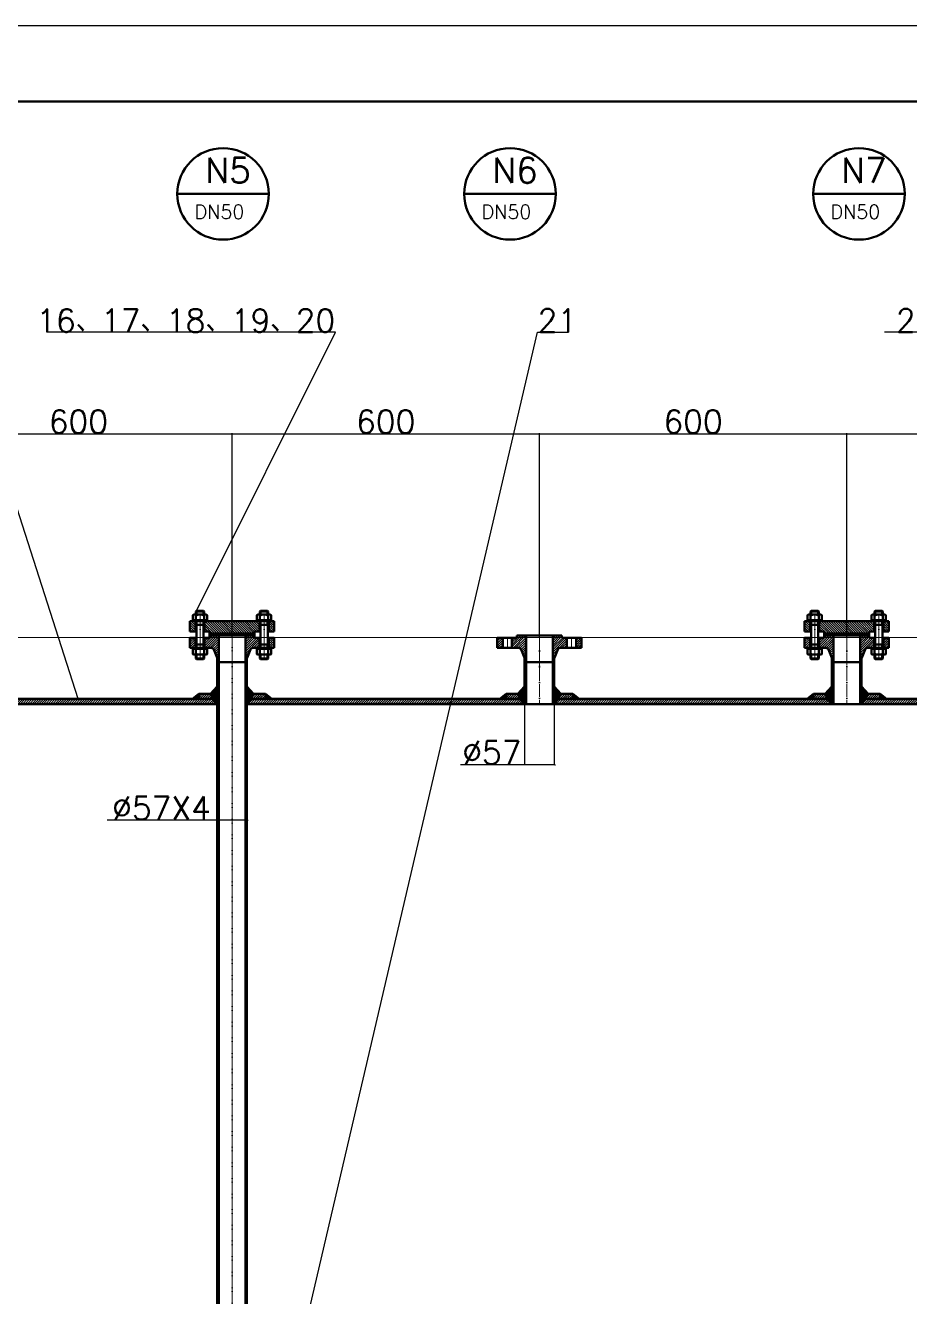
# Model space of a CAD drawing. Extents: x -11028 to 1475, y 2438 to 11279.
# Drawn here: x -6537 to -4811, y 8797 to 11279 of the extents above; entities that cross this region are included whole.
import ezdxf

# ---------------------------------------------------------------- set-up
doc = ezdxf.new("R2010")
doc.units = 0
doc.linetypes.add('ACAD_ISO04W100', pattern=[30.5, 24, -3, 0.5, -3])
doc.layers.get('DEFPOINTS').update_dxf_attribs({"linetype": 'CONTINUOUS', "lineweight": 13})
for name, color, linetype, lineweight in [('1粗实线', 3, 'CONTINUOUS', 40), ('2细实线', 7, 'CONTINUOUS', 25), ('3中心线', 30, 'ACAD_ISO04W100', 20), ('6双点划线', 6, 'CONTINUOUS', 20)]:
    doc.layers.add(name, color=color, linetype=linetype, lineweight=lineweight)
doc.styles.add('ST3', font='txt.shx', dxfattribs={"height": 45, "bigfont": 'intecad.shx'})
doc.dimstyles.get("Standard").update_dxf_attribs({"dimtxt": 0.18, "dimasz": 0.18, "dimexe": 0.18, "dimexo": 0.0625, "dimgap": 0.09, "dimtad": 0, "dimtih": 1, "dimtoh": 1, "dimdec": 4, "dimzin": 0, "dimdsep": 46, "dimtxsty": 'Standard', "dimcen": 0.09, "dimadec": 0, "dimazin": 0, "dimtfac": 1, "dimtdec": 4, "dimtofl": 0, "dimtmove": 0, "dimatfit": 3, "dimfxl": 0, "dimtolj": 1, "dimtzin": 0, "dimarcsym": 0})
doc.dimstyles.new('STANDARD$0', dxfattribs={"dimscale": 5, "dimtxt": 2.5, "dimasz": 2.5, "dimexe": 1.25, "dimexo": 0.625, "dimtad": 1, "dimdec": 4, "dimrnd": 1, "dimdsep": 46, "dimlunit": 6, "dimtxsty": 'Standard', "dimcen": -2.5, "dimadec": 0, "dimazin": 0, "dimtfac": 1, "dimtdec": 4, "dimtmove": 0, "dimatfit": 1, "dimfxl": 0, "dimtolj": 1, "dimtzin": 0, "dimarcsym": 0})

# ---------------------------------------------------------------- blocks, each defined once
blk = doc.blocks.new('*D33')
at = {"layer": '2细实线', "color": 7, "lineweight": -2}
for p, q in [((-6162.7, 9998.1), (-6162.7, 9726)), ((-6104.7, 9998.1), (-6104.7, 9726)), ((-6163.9, 9727.2), (-6377.7, 9727.2)), ((-6104.7, 9727.2), (-6162.7, 9727.2)), ((-6103.4, 9727.2), (-6102.2, 9727.2))]:
    blk.add_line(p, q, dxfattribs=at)
at = {"layer": '2细实线', "color": 7}
for points in [[(-6163.9, 9727.4), (-6163.9, 9727), (-6162.7, 9727.2)], [(-6103.4, 9727.4), (-6103.4, 9727), (-6104.7, 9727.2)]]:
    blk.add_solid(points, dxfattribs=at)
at = {"layer": 'DEFPOINTS', "color": 0}
for p in [(-6162.7, 9998.1), (-6104.7, 9998.1), (-6162.7, 9727.2)]:
    blk.add_point(p, dxfattribs=at)
at = {"layer": '2细实线', "color": 7, "insert": (-6271.4, 9751), "char_height": 45, "attachment_point": 5, "style": 'ST3'}
blk.add_mtext('\\A1;%%C57X4', dxfattribs=at)
blk = doc.blocks.new('*D34')
at = {"layer": '2细实线', "color": 7, "lineweight": -2}
for p, q in [((-5562.7, 10040), (-5562.7, 9834.3)), ((-5504.7, 10040), (-5504.7, 9834.3)), ((-5563.9, 9835.5), (-5687.7, 9835.5)), ((-5504.7, 9835.5), (-5562.7, 9835.5)), ((-5503.4, 9835.5), (-5502.2, 9835.5))]:
    blk.add_line(p, q, dxfattribs=at)
at = {"layer": '2细实线', "color": 7}
for points in [[(-5563.9, 9835.7), (-5563.9, 9835.3), (-5562.7, 9835.5)], [(-5503.4, 9835.7), (-5503.4, 9835.3), (-5504.7, 9835.5)]]:
    blk.add_solid(points, dxfattribs=at)
at = {"layer": 'DEFPOINTS', "color": 0}
for p in [(-5562.7, 10040), (-5504.7, 10040), (-5562.7, 9835.5)]:
    blk.add_point(p, dxfattribs=at)
at = {"layer": '2细实线', "color": 7, "insert": (-5626.4, 9859.3), "char_height": 45, "attachment_point": 5, "style": 'ST3'}
blk.add_mtext('\\A1;%%C57', dxfattribs=at)
blk = doc.blocks.new('*D70')
at = {"layer": '2细实线', "color": 7, "linetype": 'ByBlock', "lineweight": -2}
for p, q in [((-6733.7, 10446.8), (-6733.7, 10482.8)), ((-6732.4, 10481.6), (-6134.9, 10481.6)), ((-6133.7, 10083.9), (-6133.7, 10482.8))]:
    blk.add_line(p, q, dxfattribs=at)
at = {"layer": '2细实线', "color": 7, "linetype": 'ByBlock'}
for points in [[(-6732.4, 10481.8), (-6732.4, 10481.3), (-6733.7, 10481.6)], [(-6134.9, 10481.8), (-6134.9, 10481.3), (-6133.7, 10481.6)]]:
    blk.add_solid(points, dxfattribs=at)
at = {"layer": 'DEFPOINTS', "color": 0, "linetype": 'ByBlock'}
for p in [(-6133.7, 10481.6), (-6733.7, 10446.8), (-6133.7, 10083.9)]:
    blk.add_point(p, dxfattribs=at)
at = {"layer": '2细实线', "color": 7, "linetype": 'ByBlock', "insert": (-6433.7, 10505.3), "char_height": 45, "attachment_point": 5, "style": 'ST3'}
blk.add_mtext('\\A1;600', dxfattribs=at)
blk = doc.blocks.new('*D71')
at = {"layer": '2细实线', "color": 7, "linetype": 'ByBlock', "lineweight": -2}
for p, q in [((-6133.7, 10446.8), (-6133.7, 10482.8)), ((-6132.4, 10481.6), (-5534.9, 10481.6)), ((-5533.7, 10083.9), (-5533.7, 10482.8))]:
    blk.add_line(p, q, dxfattribs=at)
at = {"layer": '2细实线', "color": 7, "linetype": 'ByBlock'}
for points in [[(-6132.4, 10481.8), (-6132.4, 10481.3), (-6133.7, 10481.6)], [(-5534.9, 10481.8), (-5534.9, 10481.3), (-5533.7, 10481.6)]]:
    blk.add_solid(points, dxfattribs=at)
at = {"layer": 'DEFPOINTS', "color": 0, "linetype": 'ByBlock'}
for p in [(-5533.7, 10481.6), (-6133.7, 10446.8), (-5533.7, 10083.9)]:
    blk.add_point(p, dxfattribs=at)
at = {"layer": '2细实线', "color": 7, "linetype": 'ByBlock', "insert": (-5833.7, 10505.3), "char_height": 45, "attachment_point": 5, "style": 'ST3'}
blk.add_mtext('\\A1;600', dxfattribs=at)
blk = doc.blocks.new('*D72')
at = {"layer": '2细实线', "color": 7, "linetype": 'ByBlock', "lineweight": -2}
for p, q in [((-5533.7, 10446.8), (-5533.7, 10482.8)), ((-5532.4, 10481.6), (-4934.9, 10481.6)), ((-4933.7, 10083.9), (-4933.7, 10482.8))]:
    blk.add_line(p, q, dxfattribs=at)
at = {"layer": '2细实线', "color": 7, "linetype": 'ByBlock'}
for points in [[(-5532.4, 10481.8), (-5532.4, 10481.3), (-5533.7, 10481.6)], [(-4934.9, 10481.8), (-4934.9, 10481.3), (-4933.7, 10481.6)]]:
    blk.add_solid(points, dxfattribs=at)
at = {"layer": 'DEFPOINTS', "color": 0, "linetype": 'ByBlock'}
for p in [(-4933.7, 10481.6), (-5533.7, 10446.8), (-4933.7, 10083.9)]:
    blk.add_point(p, dxfattribs=at)
at = {"layer": '2细实线', "color": 7, "linetype": 'ByBlock', "insert": (-5233.7, 10505.3), "char_height": 45, "attachment_point": 5, "style": 'ST3'}
blk.add_mtext('\\A1;600', dxfattribs=at)
blk = doc.blocks.new('*D73')
at = {"layer": '2细实线', "color": 7, "linetype": 'ByBlock', "lineweight": -2}
for p, q in [((-4933.7, 10446.8), (-4933.7, 10482.8)), ((-4932.4, 10481.6), (-4334.9, 10481.6)), ((-4333.7, 10083.9), (-4333.7, 10482.8))]:
    blk.add_line(p, q, dxfattribs=at)
at = {"layer": '2细实线', "color": 7, "linetype": 'ByBlock'}
for points in [[(-4932.4, 10481.8), (-4932.4, 10481.3), (-4933.7, 10481.6)], [(-4334.9, 10481.8), (-4334.9, 10481.3), (-4333.7, 10481.6)]]:
    blk.add_solid(points, dxfattribs=at)
at = {"layer": 'DEFPOINTS', "color": 0, "linetype": 'ByBlock'}
for p in [(-4333.7, 10481.6), (-4933.7, 10446.8), (-4333.7, 10083.9)]:
    blk.add_point(p, dxfattribs=at)
at = {"layer": '2细实线', "color": 7, "linetype": 'ByBlock', "insert": (-4633.7, 10505.3), "char_height": 45, "attachment_point": 5, "style": 'ST3'}
blk.add_mtext('\\A1;600', dxfattribs=at)

msp = doc.modelspace()

# ---------------------------------------------------------------- hatches: boundary and pattern name
at = {"layer": '2细实线', "linetype": 'ByBlock'}
h = msp.add_hatch(dxfattribs=at)
h.set_pattern_fill('ANSI31', color=256, angle=90, style=0)
h.paths.add_polyline_path([(-6133.68648, 10115.54884), (-6187.18648, 10115.54884), (-6187.18648, 10095.54884), (-6177.68648, 10095.54884), (-6177.68648, 10091.54884), (-6133.68648, 10091.54884)])
h.paths.add_polyline_path([(-6205.18648, 10115.54884), (-6210.18728, 10115.54884), (-6216.18648, 10115.54884), (-6216.18648, 10095.54884), (-6205.18648, 10095.54884)])
h.paths.add_polyline_path([(-6080.18648, 10115.54884), (-6085.18728, 10115.54884), (-6133.68648, 10115.54884), (-6133.68648, 10091.54884), (-6089.68648, 10091.54884), (-6089.68648, 10095.54884), (-6080.18648, 10095.54884)])
h.paths.add_polyline_path([(-6051.18648, 10115.54884), (-6062.18648, 10115.54884), (-6062.18648, 10095.54884), (-6051.18648, 10095.54884)])
h = msp.add_hatch(dxfattribs=at)
h.set_pattern_fill('ANSI31', color=256, angle=90, style=0)
h.paths.add_polyline_path([(-4933.68648, 10115.54884), (-4987.18648, 10115.54884), (-4987.18648, 10095.54884), (-4977.68648, 10095.54884), (-4977.68648, 10091.54884), (-4933.68648, 10091.54884)])
h.paths.add_polyline_path([(-5005.18648, 10115.54884), (-5010.18728, 10115.54884), (-5016.18648, 10115.54884), (-5016.18648, 10095.54884), (-5005.18648, 10095.54884)])
h.paths.add_polyline_path([(-4880.18648, 10115.54884), (-4885.18728, 10115.54884), (-4933.68648, 10115.54884), (-4933.68648, 10091.54884), (-4889.68648, 10091.54884), (-4889.68648, 10095.54884), (-4880.18648, 10095.54884)])
h.paths.add_polyline_path([(-4851.18648, 10115.54884), (-4862.18648, 10115.54884), (-4862.18648, 10095.54884), (-4851.18648, 10095.54884)])
h.paths.add_polyline_path([(-4904.68648, 10035.54884), (-4907.68648, 10035.54884), (-4907.68648, 9953.90449), (-4904.68648, 9953.90449)])
h.paths.add_polyline_path([(-4959.68648, 10035.54884), (-4962.68648, 10035.54884), (-4962.68648, 9953.90449), (-4959.68648, 9953.90449)])
h = msp.add_hatch(dxfattribs=at)
h.set_pattern_fill('ANSI31', color=256, style=0)
h.paths.add_polyline_path([(-6171.76926, 9963.51187), (-6171.46836, 9963.90449), (-6696.46967, 9963.90449), (-6704.39231, 9953.90449), (-6163.04056, 9953.90449)])
h.paths.add_polyline_path([(-6680.18648, 10083.54884), (-6689.68648, 10083.54884), (-6689.68648, 10087.54884), (-6707.68648, 10087.54884), (-6707.68648, 10035.54884), (-6704.68648, 10035.54884), (-6704.68648, 10042.58593, -0.0954145724), (-6704.32886, 10044.44288), (-6697.94369, 10060.40579, -0.3066784416), (-6693.30131, 10063.54884), (-6680.18648, 10063.54884)])
h.paths.add_polyline_path([(-6651.18648, 10083.54884), (-6662.18648, 10083.54884), (-6662.18648, 10063.54884), (-6651.18648, 10063.54884)])
h.paths.add_polyline_path([(-6759.68648, 10087.54884), (-6777.68648, 10087.54884), (-6777.68648, 10083.54884), (-6787.18648, 10083.54884), (-6787.18648, 10063.54884), (-6774.07164, 10063.54884, -0.3066784416), (-6769.42926, 10060.40579), (-6763.04409, 10044.44288, -0.0954145724), (-6762.68648, 10042.58593), (-6762.68648, 10035.54884), (-6759.68648, 10035.54884)])
h.paths.add_polyline_path([(-6805.18648, 10083.54884), (-6816.18648, 10083.54884), (-6816.18648, 10063.54884), (-6805.18648, 10063.54884)])
h.paths.add_polyline_path([(-6897.68648, 10066.36632), (-6755.18648, 10066.36632), (-6755.18648, 9998.86632), (-6897.68648, 9998.86632)], flags=9)
h = msp.add_hatch(dxfattribs=at)
h.set_pattern_fill('ANSI31', color=256, angle=90, style=0)
edge = h.paths.add_edge_path()
edge.add_line((-6159.68648, 10091.54884), (-6159.68648, 7353.90449))
edge.add_line((-6162.68648, 10042.58593), (-6162.68648, 7153.90449))
h.paths.add_polyline_path([(-6387.68648, 9784.73109), (-6155.18648, 9784.73109), (-6155.18648, 9717.23109), (-6387.68648, 9717.23109)], flags=9)
h = msp.add_hatch(dxfattribs=at)
h.set_pattern_fill('ANSI31', color=256, style=0)
h.paths.add_polyline_path([(-6159.68648, 10087.54884), (-6177.68648, 10087.54884), (-6177.68648, 10083.54884), (-6187.18648, 10083.54884), (-6187.18648, 10063.54884), (-6182.18568, 10063.54884), (-6174.07164, 10063.54884, -0.3066784416), (-6169.42926, 10060.40579), (-6163.04409, 10044.44288, -0.0954145724), (-6162.68648, 10042.58593), (-6162.68648, 10035.54884), (-6159.68648, 10035.54884)])
h.paths.add_polyline_path([(-6205.18648, 10083.54884), (-6216.18648, 10083.54884), (-6216.18648, 10063.54884), (-6205.18648, 10063.54884)])
h.paths.add_polyline_path([(-6080.18648, 10083.54884), (-6089.68648, 10083.54884), (-6089.68648, 10087.54884), (-6107.68648, 10087.54884), (-6107.68648, 10035.54884), (-6104.68648, 10035.54884), (-6104.68648, 10042.58593, -0.0954145724), (-6104.32886, 10044.44288), (-6097.94369, 10060.40579, -0.3066784416), (-6093.30131, 10063.54884), (-6080.18648, 10063.54884)])
h.paths.add_polyline_path([(-6051.18648, 10083.54884), (-6062.18648, 10083.54884), (-6062.18648, 10063.54884), (-6057.18568, 10063.54884), (-6051.18648, 10063.54884)])
h = msp.add_hatch(dxfattribs=at)
h.set_pattern_fill('ANSI31', color=256, angle=90, style=0)
edge = h.paths.add_edge_path()
edge.add_line((-6159.68648, 10091.54884), (-6159.68648, 7353.90449))
edge.add_line((-6162.68648, 10042.58593), (-6162.68648, 7153.90449))
h = msp.add_hatch(dxfattribs=at)
h.set_pattern_fill('ANSI31', color=256, angle=90, style=0)
edge = h.paths.add_edge_path()
edge.add_line((-6107.68648, 10091.54884), (-6107.68648, 7353.90449))
edge.add_line((-6104.68648, 10042.58593), (-6104.68648, 7353.90449))
h = msp.add_hatch(dxfattribs=at)
h.set_pattern_fill('ANSI31', color=256, style=0)
h.paths.add_polyline_path([(-5559.68648, 10087.54884), (-5577.68648, 10087.54884), (-5577.68648, 10083.54884), (-5587.18648, 10083.54884), (-5587.18648, 10063.54884), (-5574.07164, 10063.54884, -0.3066784416), (-5569.42926, 10060.40579), (-5563.04409, 10044.44288, -0.0954145724), (-5562.68648, 10042.58593), (-5562.68648, 10035.54884), (-5559.68648, 10035.54884)])
h.paths.add_polyline_path([(-5605.18648, 10083.54884), (-5616.18648, 10083.54884), (-5616.18648, 10063.54884), (-5605.18648, 10063.54884)])
h.paths.add_polyline_path([(-5480.18648, 10083.54884), (-5489.68648, 10083.54884), (-5489.68648, 10087.54884), (-5507.68648, 10087.54884), (-5507.68648, 10035.54884), (-5504.68648, 10035.54884), (-5504.68648, 10042.58593, -0.0954145724), (-5504.32886, 10044.44288), (-5497.94369, 10060.40579, -0.3066784416), (-5493.30131, 10063.54884), (-5480.18648, 10063.54884)])
h.paths.add_polyline_path([(-5451.18648, 10083.54884), (-5462.18648, 10083.54884), (-5462.18648, 10063.54884), (-5451.18648, 10063.54884)])
h.paths.add_polyline_path([(-5697.68648, 10066.36632), (-5555.18648, 10066.36632), (-5555.18648, 9998.86632), (-5697.68648, 9998.86632)], flags=9)
h = msp.add_hatch(dxfattribs=at)
h.set_pattern_fill('ANSI31', color=256, style=0)
h.paths.add_polyline_path([(-5559.68648, 10087.54884), (-5577.68648, 10087.54884), (-5577.68648, 10083.54884), (-5587.18648, 10083.54884), (-5587.18648, 10063.54884), (-5574.07164, 10063.54884, -0.3066784416), (-5569.42926, 10060.40579), (-5563.04409, 10044.44288, -0.0954145724), (-5562.68648, 10042.58593), (-5562.68648, 10035.54884), (-5559.68648, 10035.54884)])
h = msp.add_hatch(dxfattribs=at)
h.set_pattern_fill('ANSI31', color=256, style=0)
h.paths.add_polyline_path([(-4959.68648, 10087.54884), (-4977.68648, 10087.54884), (-4977.68648, 10083.54884), (-4987.18648, 10083.54884), (-4987.18648, 10063.54884), (-4982.18568, 10063.54884), (-4974.07164, 10063.54884, -0.3066784416), (-4969.42926, 10060.40579), (-4963.04409, 10044.44288, -0.0954145724), (-4962.68648, 10042.58593), (-4962.68648, 10035.54884), (-4959.68648, 10035.54884)])
h.paths.add_polyline_path([(-5005.18648, 10083.54884), (-5016.18648, 10083.54884), (-5016.18648, 10063.54884), (-5005.18648, 10063.54884)])
h.paths.add_polyline_path([(-4880.18648, 10083.54884), (-4889.68648, 10083.54884), (-4889.68648, 10087.54884), (-4907.68648, 10087.54884), (-4907.68648, 10035.54884), (-4904.68648, 10035.54884), (-4904.68648, 10042.58593, -0.0954145724), (-4904.32886, 10044.44288), (-4897.94369, 10060.40579, -0.3066784416), (-4893.30131, 10063.54884), (-4880.18648, 10063.54884)])
h.paths.add_polyline_path([(-4851.18648, 10083.54884), (-4862.18648, 10083.54884), (-4862.18648, 10063.54884), (-4857.18568, 10063.54884), (-4851.18648, 10063.54884)])
h = msp.add_hatch(dxfattribs=at)
h.set_pattern_fill('ANSI31', color=256, angle=90, style=0)
h.paths.add_polyline_path([(-5559.68648, 10035.54884), (-5562.68648, 10035.54884), (-5562.68648, 9953.90449), (-5559.68648, 9953.90449)])
h.paths.add_polyline_path([(-5504.68648, 10035.54884), (-5507.68648, 10035.54884), (-5507.68648, 9953.90449), (-5504.68648, 9953.90449)])
h = msp.add_hatch(dxfattribs=at)
h.set_pattern_fill('ANSI37', color=256, scale=0.1, style=0)
h.set_pattern_definition([(45, (1800, 0), (-0.224506403, 0.224506403), []), (135, (1800, 0), (-0.224506403, -0.224506403), [])])
h.paths.add_polyline_path([(-6198.68648, 9973.90449), (-6210.68391, 9963.90449), (-6198.68648, 9963.90449)])
h.paths.add_polyline_path([(-6162.68648, 9988.0715), (-6175.51703, 9973.90449), (-6170.61111, 9963.53571), (-6162.98064, 9953.90449), (-6162.68648, 9953.90449)])
h.paths.add_polyline_path([(-6091.85592, 9973.90449), (-6104.68648, 9988.0715), (-6104.68648, 9953.90449), (-6104.39231, 9953.90449), (-6096.76184, 9963.53571)])
h.paths.add_polyline_path([(-6068.68648, 9973.90449), (-6068.68648, 9963.90449), (-6056.22544, 9963.90449)])
h = msp.add_hatch(dxfattribs=at)
h.set_pattern_fill('ANSI37', color=256, scale=0.1, style=0)
h.set_pattern_definition([(45, (2400, 0), (-0.224506403, 0.224506403), []), (135, (2400, 0), (-0.224506403, -0.224506403), [])])
h.paths.add_polyline_path([(-5598.68648, 9973.90449), (-5610.68391, 9963.90449), (-5598.68648, 9963.90449)])
h.paths.add_polyline_path([(-5562.68648, 9988.0715), (-5575.51703, 9973.90449), (-5570.61111, 9963.53571), (-5562.98064, 9953.90449), (-5562.68648, 9953.90449)])
h.paths.add_polyline_path([(-5491.85592, 9973.90449), (-5504.68648, 9988.0715), (-5504.68648, 9953.90449), (-5504.39231, 9953.90449), (-5496.76184, 9963.53571)])
h.paths.add_polyline_path([(-5468.68648, 9973.90449), (-5468.68648, 9963.90449), (-5456.22544, 9963.90449)])
h = msp.add_hatch(dxfattribs=at)
h.set_pattern_fill('ANSI37', color=256, scale=0.1, style=0)
h.set_pattern_definition([(45, (3000, 0), (-0.224506403, 0.224506403), []), (135, (3000, 0), (-0.224506403, -0.224506403), [])])
h.paths.add_polyline_path([(-4998.68648, 9973.90449), (-5010.68391, 9963.90449), (-4998.68648, 9963.90449)])
h.paths.add_polyline_path([(-4962.68648, 9988.0715), (-4975.51703, 9973.90449), (-4970.61111, 9963.53571), (-4962.98064, 9953.90449), (-4962.68648, 9953.90449)])
h.paths.add_polyline_path([(-4891.85592, 9973.90449), (-4904.68648, 9988.0715), (-4904.68648, 9953.90449), (-4904.39231, 9953.90449), (-4896.76184, 9963.53571)])
h.paths.add_polyline_path([(-4868.68648, 9973.90449), (-4868.68648, 9963.90449), (-4856.22544, 9963.90449)])
h = msp.add_hatch(dxfattribs=at)
h.set_pattern_fill('ANSI31', color=256, style=0)
h.set_pattern_definition([(45, (1800, 0), (-2.245064, 2.245064), [])])
h.paths.add_polyline_path([(-6175.51703, 9973.90449), (-6198.68648, 9973.90449), (-6198.68648, 9963.90449), (-6170.7856, 9963.90449)])
h.paths.add_polyline_path([(-6068.68648, 9973.90449), (-6091.85592, 9973.90449), (-6096.58735, 9963.90449), (-6068.68648, 9963.90449)])
h = msp.add_hatch(dxfattribs=at)
h.set_pattern_fill('ANSI31', color=256, style=0)
h.paths.add_polyline_path([(-6033.68648, 9963.90449), (-6096.46967, 9963.90449), (-6104.39231, 9953.90449), (-6033.68648, 9953.90449)])
h.paths.add_polyline_path([(-5571.76926, 9963.51187), (-5571.46836, 9963.90449), (-6033.68648, 9963.90449), (-6033.68648, 9953.90449), (-5563.04056, 9953.90449)])
h = msp.add_hatch(dxfattribs=at)
h.set_pattern_fill('ANSI31', color=256, style=0)
h.set_pattern_definition([(45, (2400, 0), (-2.245064, 2.245064), [])])
h.paths.add_polyline_path([(-5575.51703, 9973.90449), (-5598.68648, 9973.90449), (-5598.68648, 9963.90449), (-5570.7856, 9963.90449)])
h.paths.add_polyline_path([(-5468.68648, 9973.90449), (-5491.85592, 9973.90449), (-5496.58735, 9963.90449), (-5468.68648, 9963.90449)])
h = msp.add_hatch(dxfattribs=at)
h.set_pattern_fill('ANSI31', color=256, style=0)
h.paths.add_polyline_path([(-4971.76926, 9963.51187), (-4971.46836, 9963.90449), (-5496.46967, 9963.90449), (-5504.39231, 9953.90449), (-4963.04056, 9953.90449)])
h = msp.add_hatch(dxfattribs=at)
h.set_pattern_fill('ANSI31', color=256, style=0)
h.set_pattern_definition([(45, (3000, 0), (-2.245064, 2.245064), [])])
h.paths.add_polyline_path([(-4975.51703, 9973.90449), (-4998.68648, 9973.90449), (-4998.68648, 9963.90449), (-4970.7856, 9963.90449)])
h.paths.add_polyline_path([(-4868.68648, 9973.90449), (-4891.85592, 9973.90449), (-4896.58735, 9963.90449), (-4868.68648, 9963.90449)])
h = msp.add_hatch(dxfattribs=at)
h.set_pattern_fill('ANSI31', color=256, style=0)
h.paths.add_polyline_path([(-4337.7062, 9962.65449), (-4336.58307, 9963.90449), (-4896.46967, 9963.90449), (-4904.39231, 9953.90449), (-4329.4126, 9953.90449)])
h.paths.add_polyline_path([(-3813.18648, 9963.90449), (-4292.5231, 9963.90449), (-4291.59452, 9962.65449), (-4299.72547, 9953.90449), (-3813.18648, 9953.90449)])

# ---------------------------------------------------------------- linework, layer by layer
at = {"layer": '1粗实线', "linetype": 'ByBlock'}
for p, q in [((1308.87889, 11130.45115), (-10655.65875, 11130.45115)), ((-6177.68648, 10087.54884), (-6177.68648, 10091.54884)), ((-6089.68648, 10087.54884), (-6089.68648, 10091.54884)), ((-4977.68648, 10087.54884), (-4977.68648, 10091.54884)), ((-4889.68648, 10087.54884), (-4889.68648, 10091.54884)), ((-6175.51703, 9973.90449), (-6162.68648, 9988.0715)), ((-6091.85592, 9973.90449), (-6104.68648, 9988.0715)), ((-5575.51703, 9973.90449), (-5562.68648, 9988.0715)), ((-5491.85592, 9973.90449), (-5504.68648, 9988.0715)), ((-4975.51703, 9973.90449), (-4962.68648, 9988.0715)), ((-4891.85592, 9973.90449), (-4904.68648, 9988.0715)), ((-6696.99614, 9963.90449), (-6171.46836, 9963.90449)), ((-6198.68648, 9973.90449), (-6210.68391, 9963.90449)), ((-6198.68648, 9973.90449), (-6175.51703, 9973.90449)), ((-6170.61111, 9963.53571), (-6175.51703, 9973.90449)), ((-6171.76926, 9963.51187), (-6162.68648, 9975.36309)), ((-6171.76926, 9963.51187), (-6162.68648, 9975.36309)), ((-6162.68648, 9953.51476), (-6171.76926, 9963.51187)), ((-6162.68648, 9953.51476), (-6171.76926, 9963.51187)), ((-6162.68648, 9953.53319), (-6170.61111, 9963.53571)), ((-6096.76184, 9963.53571), (-6104.68648, 9976.00912)), ((-6096.76184, 9963.53571), (-6104.68648, 9976.00912)), ((-6104.68648, 9953.53319), (-6096.76184, 9963.53571)), ((-6104.68648, 9953.53319), (-6096.76184, 9963.53571)), ((-6096.99614, 9963.90449), (-5571.46836, 9963.90449)), ((-6096.76184, 9963.53571), (-6091.85592, 9973.90449)), ((-6091.85592, 9973.90449), (-6068.68648, 9973.90449)), ((-6068.68648, 9973.90449), (-6056.22544, 9963.90449)), ((-5598.68648, 9973.90449), (-5610.68391, 9963.90449)), ((-5598.68648, 9973.90449), (-5575.51703, 9973.90449)), ((-5570.61111, 9963.53571), (-5575.51703, 9973.90449)), ((-5571.76926, 9963.51187), (-5562.68648, 9975.36309)), ((-5571.76926, 9963.51187), (-5562.68648, 9975.36309)), ((-5562.68648, 9953.51476), (-5571.76926, 9963.51187)), ((-5562.68648, 9953.51476), (-5571.76926, 9963.51187)), ((-5562.68648, 9953.53319), (-5570.61111, 9963.53571)), ((-5496.76184, 9963.53571), (-5504.68648, 9976.00912)), ((-5496.76184, 9963.53571), (-5504.68648, 9976.00912)), ((-5504.68648, 9953.53319), (-5496.76184, 9963.53571)), ((-5504.68648, 9953.53319), (-5496.76184, 9963.53571)), ((-5496.99614, 9963.90449), (-4971.46836, 9963.90449)), ((-5496.76184, 9963.53571), (-5491.85592, 9973.90449)), ((-5491.85592, 9973.90449), (-5468.68648, 9973.90449)), ((-5468.68648, 9973.90449), (-5456.22544, 9963.90449)), ((-4998.68648, 9973.90449), (-5010.68391, 9963.90449)), ((-4998.68648, 9973.90449), (-4975.51703, 9973.90449)), ((-4970.61111, 9963.53571), (-4975.51703, 9973.90449)), ((-4971.76926, 9963.51187), (-4962.68648, 9975.36309)), ((-4971.76926, 9963.51187), (-4962.68648, 9975.36309)), ((-4962.68648, 9953.51476), (-4971.76926, 9963.51187)), ((-4962.68648, 9953.51476), (-4971.76926, 9963.51187)), ((-4962.68648, 9953.53319), (-4970.61111, 9963.53571)), ((-4896.76184, 9963.53571), (-4904.68648, 9976.00912)), ((-4896.76184, 9963.53571), (-4904.68648, 9976.00912)), ((-4904.68648, 9953.53319), (-4896.76184, 9963.53571)), ((-4904.68648, 9953.53319), (-4896.76184, 9963.53571)), ((-4896.99614, 9963.90449), (-3816.29853, 9963.90449)), ((-4896.76184, 9963.53571), (-4891.85592, 9973.90449)), ((-4891.85592, 9973.90449), (-4868.68648, 9973.90449)), ((-4868.68648, 9973.90449), (-4856.22544, 9963.90449)), ((-6704.39231, 9953.90449), (-6163.04056, 9953.90449)), ((-6104.39231, 9953.90449), (-3813.18648, 9953.90449))]:
    msp.add_line(p, q, dxfattribs=at)
at = {"layer": '1粗实线'}
for p, q in [((-6240.60095, 10950.26521), (-6061.88245, 10950.26521)), ((-5680.35835, 10950.26521), (-5501.63984, 10950.26521)), ((-4999.15924, 10950.26521), (-4820.44073, 10950.26521)), ((-6204.17848, 10134.95119), (-6202.99448, 10136.13519)), ((-6204.17848, 10128.57284), (-6204.17848, 10134.95119)), ((-6204.17848, 10134.95119), (-6188.19448, 10134.95119)), ((-6202.99448, 10128.57284), (-6202.99448, 10136.13519)), ((-6202.99448, 10136.13519), (-6189.37848, 10136.13519)), ((-6189.37848, 10128.57284), (-6189.37848, 10136.13519)), ((-6188.19448, 10134.95119), (-6189.37848, 10136.13519)), ((-6188.19448, 10128.57284), (-6188.19448, 10134.95119)), ((-6079.17848, 10134.95119), (-6077.99448, 10136.13519)), ((-6079.17848, 10128.57284), (-6079.17848, 10134.95119)), ((-6079.17848, 10134.95119), (-6063.19448, 10134.95119)), ((-6077.99448, 10128.57284), (-6077.99448, 10136.13519)), ((-6077.99448, 10136.13519), (-6064.37848, 10136.13519)), ((-6064.37848, 10128.57284), (-6064.37848, 10136.13519)), ((-6063.19448, 10134.95119), (-6064.37848, 10136.13519)), ((-6063.19448, 10128.57284), (-6063.19448, 10134.95119)), ((-5004.17848, 10134.95119), (-5002.99448, 10136.13519)), ((-5004.17848, 10128.57284), (-5004.17848, 10134.95119)), ((-5004.17848, 10134.95119), (-4988.19448, 10134.95119)), ((-5002.99448, 10128.57284), (-5002.99448, 10136.13519)), ((-5002.99448, 10136.13519), (-4989.37848, 10136.13519)), ((-4989.37848, 10128.57284), (-4989.37848, 10136.13519)), ((-4988.19448, 10134.95119), (-4989.37848, 10136.13519)), ((-4988.19448, 10128.57284), (-4988.19448, 10134.95119)), ((-4879.17848, 10134.95119), (-4877.99448, 10136.13519)), ((-4879.17848, 10128.57284), (-4879.17848, 10134.95119)), ((-4879.17848, 10134.95119), (-4863.19448, 10134.95119)), ((-4877.99448, 10128.57284), (-4877.99448, 10136.13519)), ((-4877.99448, 10136.13519), (-4864.37848, 10136.13519)), ((-4864.37848, 10128.57284), (-4864.37848, 10136.13519)), ((-4863.19448, 10134.95119), (-4864.37848, 10136.13519)), ((-4863.19448, 10128.57284), (-4863.19448, 10134.95119)), ((-6216.18648, 10095.54884), (-6216.18648, 10115.54884)), ((-6216.18648, 10115.54884), (-6133.68648, 10115.54884)), ((-6208.27349, 10128.57284), (-6210.18728, 10127.46792)), ((-6210.18728, 10115.54884), (-6210.18728, 10127.46792)), ((-6210.18728, 10117.44255), (-6182.18568, 10117.44255)), ((-6210.18728, 10115.54884), (-6182.18568, 10115.54884)), ((-6208.27349, 10128.57284), (-6184.09946, 10128.57284)), ((-6205.18648, 10095.54884), (-6205.18648, 10115.54884)), ((-6204.17848, 10127.16131), (-6204.17848, 10117.44255)), ((-6204.17848, 10108.87479), (-6204.17848, 10115.54884)), ((-6204.17411, 10108.87479), (-6188.19448, 10108.87479)), ((-6203.23881, 10071.54884), (-6203.23881, 10106.47972)), ((-6202.99448, 10108.87479), (-6202.99448, 10115.54884)), ((-6189.37848, 10108.87479), (-6189.37848, 10115.54884)), ((-6189.13414, 10071.54884), (-6189.13414, 10106.47972)), ((-6188.19448, 10127.16131), (-6188.19448, 10117.44255)), ((-6188.19448, 10108.87479), (-6188.19448, 10115.54884)), ((-6187.18648, 10095.54884), (-6187.18648, 10115.54884)), ((-6184.09946, 10128.57284), (-6182.18568, 10127.46792)), ((-6182.18568, 10115.54884), (-6182.18568, 10127.46792)), ((-6051.18648, 10115.54884), (-6133.68648, 10115.54884)), ((-6083.27349, 10128.57284), (-6085.18728, 10127.46792)), ((-6085.18728, 10115.54884), (-6085.18728, 10127.46792)), ((-6085.18728, 10117.44255), (-6057.18568, 10117.44255)), ((-6085.18728, 10115.54884), (-6057.18568, 10115.54884)), ((-6083.27349, 10128.57284), (-6059.09946, 10128.57284)), ((-6080.18648, 10095.54884), (-6080.18648, 10115.54884)), ((-6079.17848, 10127.16131), (-6079.17848, 10117.44255)), ((-6079.17848, 10108.87479), (-6079.17848, 10115.54884)), ((-6079.17411, 10108.87479), (-6063.19448, 10108.87479)), ((-6078.23881, 10071.54884), (-6078.23881, 10106.47972)), ((-6077.99448, 10108.87479), (-6077.99448, 10115.54884)), ((-6064.37848, 10108.87479), (-6064.37848, 10115.54884)), ((-6064.13414, 10071.54884), (-6064.13414, 10106.47972)), ((-6063.19448, 10127.16131), (-6063.19448, 10117.44255)), ((-6063.19448, 10108.87479), (-6063.19448, 10115.54884)), ((-6062.18648, 10095.54884), (-6062.18648, 10115.54884)), ((-6059.09946, 10128.57284), (-6057.18568, 10127.46792)), ((-6057.18568, 10115.54884), (-6057.18568, 10127.46792)), ((-6051.18648, 10095.54884), (-6051.18648, 10115.54884)), ((-5016.18648, 10095.54884), (-5016.18648, 10115.54884)), ((-5016.18648, 10115.54884), (-4933.68648, 10115.54884)), ((-5008.27349, 10128.57284), (-5010.18728, 10127.46792)), ((-5010.18728, 10115.54884), (-5010.18728, 10127.46792)), ((-5010.18728, 10117.44255), (-4982.18568, 10117.44255)), ((-5010.18728, 10115.54884), (-4982.18568, 10115.54884)), ((-5008.27349, 10128.57284), (-4984.09946, 10128.57284)), ((-5005.18648, 10095.54884), (-5005.18648, 10115.54884)), ((-5004.17848, 10127.16131), (-5004.17848, 10117.44255)), ((-5004.17848, 10108.87479), (-5004.17848, 10115.54884)), ((-5004.17411, 10108.87479), (-4988.19448, 10108.87479)), ((-5003.23881, 10071.54884), (-5003.23881, 10106.47972)), ((-5002.99448, 10108.87479), (-5002.99448, 10115.54884)), ((-4989.37848, 10108.87479), (-4989.37848, 10115.54884)), ((-4989.13414, 10071.54884), (-4989.13414, 10106.47972)), ((-4988.19448, 10127.16131), (-4988.19448, 10117.44255)), ((-4988.19448, 10108.87479), (-4988.19448, 10115.54884)), ((-4987.18648, 10095.54884), (-4987.18648, 10115.54884)), ((-4984.09946, 10128.57284), (-4982.18568, 10127.46792)), ((-4982.18568, 10115.54884), (-4982.18568, 10127.46792)), ((-4851.18648, 10115.54884), (-4933.68648, 10115.54884)), ((-4883.27349, 10128.57284), (-4885.18728, 10127.46792)), ((-4885.18728, 10115.54884), (-4885.18728, 10127.46792)), ((-4885.18728, 10117.44255), (-4857.18568, 10117.44255)), ((-4885.18728, 10115.54884), (-4857.18568, 10115.54884)), ((-4883.27349, 10128.57284), (-4859.09946, 10128.57284)), ((-4880.18648, 10095.54884), (-4880.18648, 10115.54884)), ((-4879.17848, 10127.16131), (-4879.17848, 10117.44255)), ((-4879.17848, 10108.87479), (-4879.17848, 10115.54884)), ((-4879.17411, 10108.87479), (-4863.19448, 10108.87479)), ((-4878.23881, 10071.54884), (-4878.23881, 10106.47972)), ((-4877.99448, 10108.87479), (-4877.99448, 10115.54884)), ((-4864.37848, 10108.87479), (-4864.37848, 10115.54884)), ((-4864.13414, 10071.54884), (-4864.13414, 10106.47972)), ((-4863.19448, 10127.16131), (-4863.19448, 10117.44255)), ((-4863.19448, 10108.87479), (-4863.19448, 10115.54884)), ((-4862.18648, 10095.54884), (-4862.18648, 10115.54884)), ((-4859.09946, 10128.57284), (-4857.18568, 10127.46792)), ((-4857.18568, 10115.54884), (-4857.18568, 10127.46792)), ((-4851.18648, 10095.54884), (-4851.18648, 10115.54884)), ((-6216.18648, 10095.54884), (-6203.23881, 10095.54884)), ((-6216.18648, 10083.54884), (-6216.18648, 10063.54884)), ((-6216.18648, 10083.54884), (-6203.23881, 10083.54884)), ((-6205.18648, 10083.54884), (-6205.18648, 10063.54884)), ((-6189.13414, 10095.54884), (-6177.68648, 10095.54884)), ((-6189.13414, 10083.54884), (-6177.68648, 10083.54884)), ((-6187.18648, 10083.54884), (-6187.18648, 10063.54884)), ((-6177.68648, 10091.54884), (-6177.68648, 10095.54884)), ((-6177.68648, 10091.54884), (-6089.68648, 10091.54884)), ((-6177.68648, 10087.54884), (-6177.68648, 10083.54884)), ((-6177.68648, 10087.54884), (-6089.68648, 10087.54884)), ((-6159.68648, 10091.54884), (-6159.68648, 7353.90449)), ((-6107.68648, 10091.54884), (-6107.68648, 7353.90449)), ((-6089.68648, 10091.54884), (-6089.68648, 10095.54884)), ((-6078.23881, 10095.54884), (-6089.68648, 10095.54884)), ((-6089.68648, 10087.54884), (-6089.68648, 10083.54884)), ((-6078.23881, 10083.54884), (-6089.68648, 10083.54884)), ((-6080.18648, 10083.54884), (-6080.18648, 10063.54884)), ((-6051.18648, 10095.54884), (-6064.13414, 10095.54884)), ((-6051.18648, 10083.54884), (-6064.13414, 10083.54884)), ((-6062.18648, 10083.54884), (-6062.18648, 10063.54884)), ((-6051.18648, 10083.54884), (-6051.18648, 10063.54884)), ((-5616.18648, 10083.54884), (-5616.18648, 10063.54884)), ((-5616.18648, 10083.54884), (-5577.68648, 10083.54884)), ((-5605.18648, 10083.54884), (-5605.18648, 10063.54884)), ((-5587.18648, 10083.54884), (-5587.18648, 10063.54884)), ((-5577.68648, 10087.54884), (-5577.68648, 10083.54884)), ((-5577.68648, 10087.54884), (-5489.68648, 10087.54884)), ((-5559.68648, 10087.54884), (-5559.68648, 9953.51571)), ((-5507.68648, 10087.54884), (-5507.68648, 9953.53224)), ((-5489.68648, 10087.54884), (-5489.68648, 10083.54884)), ((-5451.18648, 10083.54884), (-5489.68648, 10083.54884)), ((-5480.18648, 10083.54884), (-5480.18648, 10063.54884)), ((-5462.18648, 10083.54884), (-5462.18648, 10063.54884)), ((-5451.18648, 10083.54884), (-5451.18648, 10063.54884)), ((-5016.18648, 10095.54884), (-5003.23881, 10095.54884)), ((-5016.18648, 10083.54884), (-5016.18648, 10063.54884)), ((-5016.18648, 10083.54884), (-5003.23881, 10083.54884)), ((-5005.18648, 10083.54884), (-5005.18648, 10063.54884)), ((-4989.13414, 10095.54884), (-4977.68648, 10095.54884)), ((-4989.13414, 10083.54884), (-4977.68648, 10083.54884)), ((-4987.18648, 10083.54884), (-4987.18648, 10063.54884)), ((-4977.68648, 10091.54884), (-4977.68648, 10095.54884)), ((-4977.68648, 10091.54884), (-4889.68648, 10091.54884)), ((-4977.68648, 10087.54884), (-4977.68648, 10083.54884)), ((-4977.68648, 10087.54884), (-4889.68648, 10087.54884)), ((-4959.68648, 10087.54884), (-4959.68648, 9953.51571)), ((-4907.68648, 10087.54884), (-4907.68648, 9953.53224)), ((-4889.68648, 10091.54884), (-4889.68648, 10095.54884)), ((-4878.23881, 10095.54884), (-4889.68648, 10095.54884)), ((-4889.68648, 10087.54884), (-4889.68648, 10083.54884)), ((-4878.23881, 10083.54884), (-4889.68648, 10083.54884)), ((-4880.18648, 10083.54884), (-4880.18648, 10063.54884)), ((-4851.18648, 10095.54884), (-4864.13414, 10095.54884)), ((-4851.18648, 10083.54884), (-4864.13414, 10083.54884)), ((-4862.18648, 10083.54884), (-4862.18648, 10063.54884)), ((-4851.18648, 10083.54884), (-4851.18648, 10063.54884)), ((-6216.18648, 10063.54884), (-6174.07164, 10063.54884)), ((-6210.18728, 10063.54884), (-6210.18728, 10051.62977)), ((-6210.18728, 10063.54884), (-6182.18568, 10063.54884)), ((-6210.18728, 10061.48297), (-6182.18568, 10061.48297)), ((-6204.17848, 10070.22289), (-6204.17848, 10063.54884)), ((-6204.17848, 10051.93637), (-6204.17848, 10061.48297)), ((-6204.17411, 10070.22289), (-6188.19448, 10070.22289)), ((-6202.99448, 10070.22289), (-6202.99448, 10063.54884)), ((-6189.37848, 10070.22289), (-6189.37848, 10063.54884)), ((-6188.19448, 10070.22289), (-6188.19448, 10063.54884)), ((-6188.19448, 10051.93637), (-6188.19448, 10061.48297)), ((-6182.18568, 10063.54884), (-6182.18568, 10051.62977)), ((-6163.04409, 10044.44288), (-6169.42926, 10060.40579)), ((-6104.32886, 10044.44288), (-6097.94369, 10060.40579)), ((-6051.18648, 10063.54884), (-6093.30131, 10063.54884)), ((-6085.18728, 10063.54884), (-6085.18728, 10051.62977)), ((-6085.18728, 10063.54884), (-6057.18568, 10063.54884)), ((-6085.18728, 10061.48297), (-6057.18568, 10061.48297)), ((-6079.17848, 10070.22289), (-6079.17848, 10063.54884)), ((-6079.17848, 10051.93637), (-6079.17848, 10061.48297)), ((-6079.17411, 10070.22289), (-6063.19448, 10070.22289)), ((-6077.99448, 10070.22289), (-6077.99448, 10063.54884)), ((-6064.37848, 10070.22289), (-6064.37848, 10063.54884)), ((-6063.19448, 10070.22289), (-6063.19448, 10063.54884)), ((-6063.19448, 10051.93637), (-6063.19448, 10061.48297)), ((-6057.18568, 10063.54884), (-6057.18568, 10051.62977)), ((-5616.18648, 10063.54884), (-5574.07164, 10063.54884)), ((-5563.04409, 10044.44288), (-5569.42926, 10060.40579)), ((-5504.32886, 10044.44288), (-5497.94369, 10060.40579)), ((-5451.18648, 10063.54884), (-5493.30131, 10063.54884)), ((-5016.18648, 10063.54884), (-4974.07164, 10063.54884)), ((-5010.18728, 10063.54884), (-5010.18728, 10051.62977)), ((-5010.18728, 10063.54884), (-4982.18568, 10063.54884)), ((-5010.18728, 10061.48297), (-4982.18568, 10061.48297)), ((-5004.17848, 10070.22289), (-5004.17848, 10063.54884)), ((-5004.17848, 10051.93637), (-5004.17848, 10061.48297)), ((-5004.17411, 10070.22289), (-4988.19448, 10070.22289)), ((-5002.99448, 10070.22289), (-5002.99448, 10063.54884)), ((-4989.37848, 10070.22289), (-4989.37848, 10063.54884)), ((-4988.19448, 10070.22289), (-4988.19448, 10063.54884)), ((-4988.19448, 10051.93637), (-4988.19448, 10061.48297)), ((-4982.18568, 10063.54884), (-4982.18568, 10051.62977)), ((-4963.04409, 10044.44288), (-4969.42926, 10060.40579)), ((-4904.32886, 10044.44288), (-4897.94369, 10060.40579)), ((-4851.18648, 10063.54884), (-4893.30131, 10063.54884)), ((-4885.18728, 10063.54884), (-4885.18728, 10051.62977)), ((-4885.18728, 10063.54884), (-4857.18568, 10063.54884)), ((-4885.18728, 10061.48297), (-4857.18568, 10061.48297)), ((-4879.17848, 10070.22289), (-4879.17848, 10063.54884)), ((-4879.17848, 10051.93637), (-4879.17848, 10061.48297)), ((-4879.17411, 10070.22289), (-4863.19448, 10070.22289)), ((-4877.99448, 10070.22289), (-4877.99448, 10063.54884)), ((-4864.37848, 10070.22289), (-4864.37848, 10063.54884)), ((-4863.19448, 10070.22289), (-4863.19448, 10063.54884)), ((-4863.19448, 10051.93637), (-4863.19448, 10061.48297)), ((-4857.18568, 10063.54884), (-4857.18568, 10051.62977)), ((-6208.27349, 10050.52484), (-6210.18728, 10051.62977)), ((-6208.27349, 10050.52484), (-6184.09946, 10050.52484)), ((-6204.17848, 10050.52484), (-6204.17848, 10043.08407)), ((-6204.17848, 10043.08407), (-6188.19448, 10043.08407)), ((-6204.17848, 10043.08407), (-6202.99448, 10041.90007)), ((-6202.99448, 10050.52484), (-6202.99448, 10041.90007)), ((-6202.99448, 10041.90007), (-6189.37848, 10041.90007)), ((-6189.37848, 10050.52484), (-6189.37848, 10041.90007)), ((-6188.19448, 10043.08407), (-6189.37848, 10041.90007)), ((-6188.19448, 10050.52484), (-6188.19448, 10043.08407)), ((-6184.09946, 10050.52484), (-6182.18568, 10051.62977)), ((-6162.68648, 10042.58593), (-6162.68648, 7153.90449)), ((-6162.68648, 10035.54884), (-6133.68648, 10035.54884)), ((-6104.68648, 10035.54884), (-6133.68648, 10035.54884)), ((-6104.68648, 10042.58593), (-6104.68648, 7353.90449)), ((-6083.27349, 10050.52484), (-6085.18728, 10051.62977)), ((-6083.27349, 10050.52484), (-6059.09946, 10050.52484)), ((-6079.17848, 10050.52484), (-6079.17848, 10043.08407)), ((-6079.17848, 10043.08407), (-6063.19448, 10043.08407)), ((-6079.17848, 10043.08407), (-6077.99448, 10041.90007)), ((-6077.99448, 10050.52484), (-6077.99448, 10041.90007)), ((-6077.99448, 10041.90007), (-6064.37848, 10041.90007)), ((-6064.37848, 10050.52484), (-6064.37848, 10041.90007)), ((-6063.19448, 10043.08407), (-6064.37848, 10041.90007)), ((-6063.19448, 10050.52484), (-6063.19448, 10043.08407)), ((-6059.09946, 10050.52484), (-6057.18568, 10051.62977)), ((-5562.68648, 10042.58593), (-5562.68648, 9953.51476)), ((-5562.68648, 10035.54884), (-5533.68648, 10035.54884)), ((-5504.68648, 10035.54884), (-5533.68648, 10035.54884)), ((-5504.68648, 10042.58593), (-5504.68648, 9953.53319)), ((-5008.27349, 10050.52484), (-5010.18728, 10051.62977)), ((-5008.27349, 10050.52484), (-4984.09946, 10050.52484)), ((-5004.17848, 10050.52484), (-5004.17848, 10043.08407)), ((-5004.17848, 10043.08407), (-4988.19448, 10043.08407)), ((-5004.17848, 10043.08407), (-5002.99448, 10041.90007)), ((-5002.99448, 10050.52484), (-5002.99448, 10041.90007)), ((-5002.99448, 10041.90007), (-4989.37848, 10041.90007)), ((-4989.37848, 10050.52484), (-4989.37848, 10041.90007)), ((-4988.19448, 10043.08407), (-4989.37848, 10041.90007)), ((-4988.19448, 10050.52484), (-4988.19448, 10043.08407)), ((-4984.09946, 10050.52484), (-4982.18568, 10051.62977)), ((-4962.68648, 10042.58593), (-4962.68648, 9953.51476)), ((-4962.68648, 10035.54884), (-4933.68648, 10035.54884)), ((-4904.68648, 10035.54884), (-4933.68648, 10035.54884)), ((-4904.68648, 10042.58593), (-4904.68648, 9953.53319)), ((-4883.27349, 10050.52484), (-4885.18728, 10051.62977)), ((-4883.27349, 10050.52484), (-4859.09946, 10050.52484)), ((-4879.17848, 10050.52484), (-4879.17848, 10043.08407)), ((-4879.17848, 10043.08407), (-4863.19448, 10043.08407)), ((-4879.17848, 10043.08407), (-4877.99448, 10041.90007)), ((-4877.99448, 10050.52484), (-4877.99448, 10041.90007)), ((-4877.99448, 10041.90007), (-4864.37848, 10041.90007)), ((-4864.37848, 10050.52484), (-4864.37848, 10041.90007)), ((-4863.19448, 10043.08407), (-4864.37848, 10041.90007)), ((-4863.19448, 10050.52484), (-4863.19448, 10043.08407)), ((-4859.09946, 10050.52484), (-4857.18568, 10051.62977)), ((-6198.68648, 9973.90449), (-6198.68648, 9963.90449)), ((-6068.68648, 9973.90449), (-6068.68648, 9963.90449)), ((-5598.68648, 9973.90449), (-5598.68648, 9963.90449)), ((-5468.68648, 9973.90449), (-5468.68648, 9963.90449)), ((-4998.68648, 9973.90449), (-4998.68648, 9963.90449)), ((-4868.68648, 9973.90449), (-4868.68648, 9963.90449))]:
    msp.add_line(p, q, dxfattribs=at)
for centre in [(-6151.2417, 10950.26521), (-5590.9991, 10950.26521), (-4909.79998, 10950.26521)]:
    msp.add_circle(centre, 89.35925, dxfattribs=at)
for centre, radius, start, end in [((-6207.11911, 10124.81284), 3.76333, 38.61185154, 144.61510216), ((-6196.18648, 10105.24192), 23.33092, 69.96770504, 110.03229496), ((-6206.7908, 10106.47279), 3.552, 359.88816484, 42.55054125), ((-6185.58215, 10106.47279), 3.552, 137.44945875, 180.11183516), ((-6185.25384, 10124.81284), 3.76333, 35.38489784, 141.38814846), ((-6082.11911, 10124.81284), 3.76333, 38.61185154, 144.61510216), ((-6071.18648, 10105.24192), 23.33092, 69.96770504, 110.03229496), ((-6081.7908, 10106.47279), 3.552, 359.88816484, 42.55054125), ((-6060.58215, 10106.47279), 3.552, 137.44945875, 180.11183516), ((-6060.25384, 10124.81284), 3.76333, 35.38489784, 141.38814846), ((-5007.11911, 10124.81284), 3.76333, 38.61185154, 144.61510216), ((-4996.18648, 10105.24192), 23.33092, 69.96770504, 110.03229496), ((-5006.7908, 10106.47279), 3.552, 359.88816484, 42.55054125), ((-4985.58215, 10106.47279), 3.552, 137.44945875, 180.11183516), ((-4985.25384, 10124.81284), 3.76333, 35.38489784, 141.38814846), ((-4882.11911, 10124.81284), 3.76333, 38.61185154, 144.61510216), ((-4871.18648, 10105.24192), 23.33092, 69.96770504, 110.03229496), ((-4881.7908, 10106.47279), 3.552, 359.88816484, 42.55054125), ((-4860.58215, 10106.47279), 3.552, 137.44945875, 180.11183516), ((-4860.25384, 10124.81284), 3.76333, 35.38489784, 141.38814846), ((-6206.7908, 10072.6249), 3.552, 317.44945875, 0.11183516), ((-6185.58215, 10072.6249), 3.552, 179.88816484, 222.55054125), ((-6174.07164, 10058.54884), 5, 21.80140949, 90), ((-6093.30131, 10058.54884), 5, 90, 158.19859051), ((-6081.7908, 10072.6249), 3.552, 317.44945875, 0.11183516), ((-6060.58215, 10072.6249), 3.552, 179.88816484, 222.55054125), ((-5574.07164, 10058.54884), 5, 21.80140949, 90), ((-5493.30131, 10058.54884), 5, 90, 158.19859051), ((-5006.7908, 10072.6249), 3.552, 317.44945875, 0.11183516), ((-4985.58215, 10072.6249), 3.552, 179.88816484, 222.55054125), ((-4974.07164, 10058.54884), 5, 21.80140949, 90), ((-4893.30131, 10058.54884), 5, 90, 158.19859051), ((-4881.7908, 10072.6249), 3.552, 317.44945875, 0.11183516), ((-4860.58215, 10072.6249), 3.552, 179.88816484, 222.55054125), ((-6207.11911, 10054.28484), 3.76333, 215.38489784, 321.38814846), ((-6196.18648, 10073.85576), 23.33092, 249.96770504, 290.03229496), ((-6185.25384, 10054.28484), 3.76333, 218.61185154, 324.61510216), ((-6167.68648, 10042.58593), 5, 0, 21.80140949), ((-6099.68648, 10042.58593), 5, 158.19859051, 180), ((-6082.11911, 10054.28484), 3.76333, 215.38489784, 321.38814846), ((-6071.18648, 10073.85576), 23.33092, 249.96770504, 290.03229496), ((-6060.25384, 10054.28484), 3.76333, 218.61185154, 324.61510216), ((-5567.68648, 10042.58593), 5, 0, 21.80140949), ((-5499.68648, 10042.58593), 5, 158.19859051, 180), ((-5007.11911, 10054.28484), 3.76333, 215.38489784, 321.38814846), ((-4996.18648, 10073.85576), 23.33092, 249.96770504, 290.03229496), ((-4985.25384, 10054.28484), 3.76333, 218.61185154, 324.61510216), ((-4967.68648, 10042.58593), 5, 0, 21.80140949), ((-4899.68648, 10042.58593), 5, 158.19859051, 180), ((-4882.11911, 10054.28484), 3.76333, 215.38489784, 321.38814846), ((-4871.18648, 10073.85576), 23.33092, 249.96770504, 290.03229496), ((-4860.25384, 10054.28484), 3.76333, 218.61185154, 324.61510216)]:
    msp.add_arc(centre, radius, start, end, dxfattribs=at)
at = {"layer": '2细实线'}
msp.add_lwpolyline([(-11027.77137, 2437.9004), (-11027.77137, 11279.29619), (1475.21258, 11279.29619), (1475.21258, 2437.9004)], close=True, dxfattribs=at)
at = {"layer": '3中心线'}
for p, q in [((-6196.18648, 10041.90007), (-6196.18648, 10136.13519)), ((-6071.18648, 10041.90007), (-6071.18648, 10136.13519)), ((-4996.18648, 10041.90007), (-4996.18648, 10136.13519)), ((-4871.18648, 10041.90007), (-4871.18648, 10136.13519)), ((-6196.18648, 10095.54884), (-6196.18648, 10115.54884)), ((-6133.68648, 10115.54884), (-6133.68648, 10016.04884)), ((-6071.18648, 10095.54884), (-6071.18648, 10115.54884)), ((-4996.18648, 10095.54884), (-4996.18648, 10115.54884)), ((-4933.68648, 10115.54884), (-4933.68648, 10016.04884)), ((-4871.18648, 10095.54884), (-4871.18648, 10115.54884)), ((-6196.18648, 10083.54884), (-6196.18648, 10063.54884)), ((-6133.68648, 10091.54884), (-6133.68648, 7353.90449)), ((-6071.18648, 10083.54884), (-6071.18648, 10063.54884)), ((-5596.18648, 10083.54884), (-5596.18648, 10063.54884)), ((-5533.68648, 10085.54884), (-5533.68648, 10016.04884)), ((-5533.68648, 10083.42548), (-5533.68648, 9953.60023)), ((-5471.18648, 10083.54884), (-5471.18648, 10063.54884)), ((-4996.18648, 10083.54884), (-4996.18648, 10063.54884)), ((-4933.68648, 10083.42548), (-4933.68648, 9953.60023)), ((-4871.18648, 10083.54884), (-4871.18648, 10063.54884)), ((-6133.68648, 10053.60023), (-6133.68648, 7353.90449)), ((-5533.68648, 10053.60023), (-5533.68648, 9953.60023)), ((-5533.68648, 10053.60023), (-5533.68648, 9953.60023)), ((-4933.68648, 10053.60023), (-4933.68648, 9953.60023)), ((-4933.68648, 10053.60023), (-4933.68648, 9953.60023))]:
    msp.add_line(p, q, dxfattribs=at)
at = {"layer": '6双点划线', "linetype": 'ByBlock'}
msp.add_line((-7977.68648, 10083.90449), (-3818.53914, 10083.90449), dxfattribs=at)

# ---------------------------------------------------------------- texts
at = {"layer": '2细实线', "color": 7, "linetype": 'ByBlock', "style": 'ST3'}
for s, height, p in [('N5', 49.361626, (-6186.02367, 10971.57201)), ('N6', 49.361626, (-5625.78107, 10971.57201)), ('N7', 49.361626, (-4944.58195, 10971.57201)), ('DN50', 27.296477, (-6206.81168, 10901.40711)), ('DN50', 27.296477, (-5646.56908, 10901.40711)), ('DN50', 27.296477, (-4965.36996, 10901.40711))]:
    msp.add_text(s, height=height, dxfattribs=at).set_placement(p)
at = {"layer": '2细实线', "color": 7, "linetype": 'ByBlock', "char_height": 45, "style": 'ST3'}
for s, insert, attachment_point in [('16、17、18、19、20', (-5932.39014, 10680.22787), 9), ('21', (-5537.07552, 10680.47787), 7), ('22、23、24', (-4507.35426, 10680.47787), 9)]:
    msp.add_mtext(s, dxfattribs=dict(at, insert=insert, attachment_point=attachment_point))

# ---------------------------------------------------------------- dimensions: what is measured, and where the dimension line sits
at = {"layer": '2细实线', "linetype": 'ByBlock'}
for base, p1, p2, picture, middle in [((-6133.68648, 10481.55026), (-6733.68648, 10446.77133), (-6133.68648, 10083.90449), '*D70', (-6433.68648, 10505.30026)), ((-5533.68648, 10481.55026), (-6133.68648, 10446.77133), (-5533.68648, 10083.90449), '*D71', (-5833.68648, 10505.30026)), ((-4933.68648, 10481.55026), (-5533.68648, 10446.77133), (-4933.68648, 10083.90449), '*D72', (-5233.68648, 10505.30026)), ((-4333.68648, 10481.55026), (-4933.68648, 10446.77133), (-4333.68648, 10083.90449), '*D73', (-4633.68648, 10505.30026))]:
    dim = msp.add_linear_dim(base=base, p1=p1, p2=p2, text='600', dimstyle='STANDARD$0', override={"dimtxt": 0.5, "dimasz": 0.25, "dimexe": 0.25, "dimexo": 0, "dimgap": 0.25, "dimrnd": 0.0005, "dimtxsty": 'ST3', "dimcen": 2.5, "dimclrd": 7, "dimclre": 7, "dimclrt": 7}, dxfattribs=at)
    dim.commit()
    dim.dimension.update_dxf_attribs({"geometry": picture, "text_midpoint": middle})
at = {"layer": '2细实线'}
for base, p1, p2, text, picture, middle in [((-5562.68648, 9835.52651), (-5504.68648, 10040.00321), (-5562.68648, 10040.00321), '%%C57', '*D34', (-5626.43648, 9835.52651)), ((-6162.68648, 9727.23109), (-6104.68648, 9998.05956), (-6162.68648, 9998.05956), '%%C57X4', '*D33', (-6271.43648, 9727.23109))]:
    dim = msp.add_linear_dim(base=base, p1=p1, p2=p2, angle=180, text=text, dimstyle='STANDARD$0', override={"dimtxt": 0.5, "dimasz": 0.25, "dimexe": 0.25, "dimexo": 0, "dimgap": 0.25, "dimrnd": 0.0005, "dimtxsty": 'ST3', "dimcen": 2.5, "dimclrd": 7, "dimclre": 7, "dimclrt": 7}, dxfattribs=at)
    dim.commit()
    dim.dimension.update_dxf_attribs({"geometry": picture, "text_midpoint": middle, "dimtype": 160})

# ---------------------------------------------------------------- leaders
at = {"layer": '2细实线', "linetype": 'ByBlock', "annotation_type": 0, "has_hookline": 1}
for points, hookline_direction, text_width in [([(-6434.23225, 9963.90449), (-6663.95575, 10680.22787), (-6664.20575, 10680.22787)], 1, 60), ([(-6202.99448, 10136.13519), (-5931.89014, 10679.97787), (-5932.14014, 10679.97787)], 1, 562.88462), ([(-6033.68648, 8553.90449), (-5537.57552, 10680.22787), (-5537.32552, 10680.22787)], 0, 60), ([(-4314.40859, 10096.85043), (-4506.85426, 10680.22787), (-4507.10426, 10680.22787)], 1, 352.69231)]:
    msp.add_leader(points, dimstyle='Standard', override={"dimtxt": 0.5, "dimasz": 0.25, "dimexe": 0.25, "dimexo": 0, "dimgap": 0.25, "dimtad": 1, "dimrnd": 0.0005, "dimzin": 8, "dimlunit": 6, "dimtxsty": 'ST3', "dimcen": 2.5, "dimclrd": 7, "dimclre": 7, "dimclrt": 7, "dimtofl": 1}, dxfattribs=dict(at, hookline_direction=hookline_direction, text_width=text_width))

doc.saveas('drawing.dxf')
